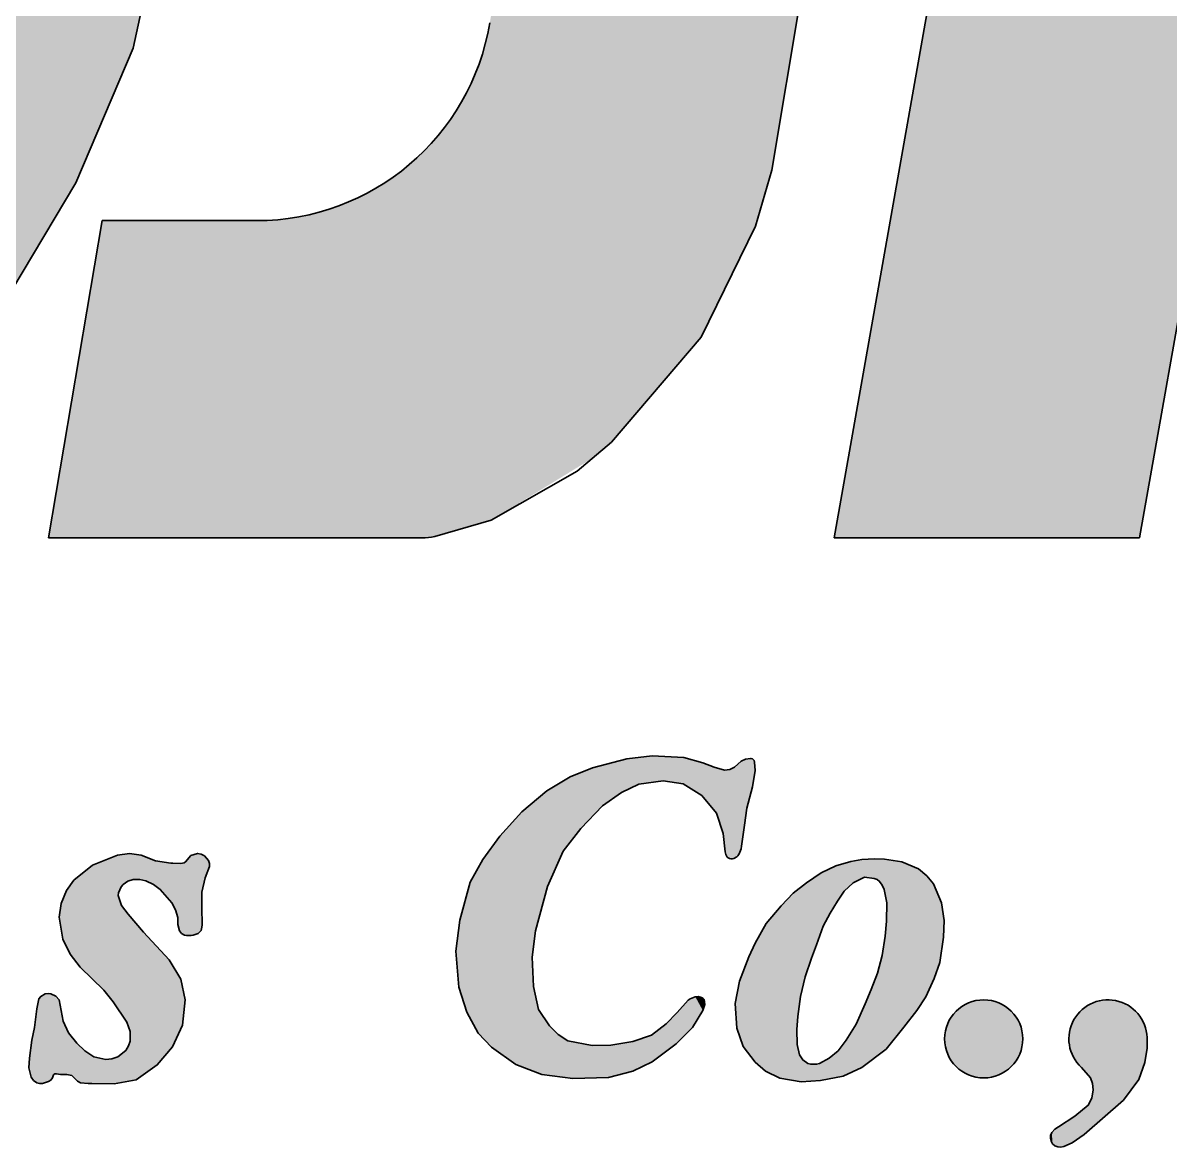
# Model space of a CAD drawing. Extents: x 23 to 417, y 3 to 294.
# Drawn here: x 315.69 to 320.74, y 39.09 to 44.04 of the extents above; entities that cross this region are included whole.
import ezdxf

# ---------------------------------------------------------------- set-up
doc = ezdxf.new("R2010")
doc.units = 0

msp = doc.modelspace()

# ---------------------------------------------------------------- linework, layer by layer
at = {"color": 6, "lineweight": 35, "ltscale": 0.104651}
msp.add_line((319.6741, 47.5235), (318.9842, 43.3947), dxfattribs=at)
msp.add_line((319.6741, 47.5235), (318.9842, 43.3947), dxfattribs=at)
at = {"color": 6, "lineweight": 35, "ltscale": 0.145955}
for p, q in [((320.2744, 47.5235), (319.2578, 41.7745)), ((320.2744, 47.5235), (319.2578, 41.7745)), ((321.6192, 47.5235), (320.6027, 41.7745)), ((321.6192, 47.5235), (320.6027, 41.7745))]:
    msp.add_line(p, q, dxfattribs=at)
at = {"color": 6, "lineweight": 35, "ltscale": 0.035437}
msp.add_line((315.7983, 41.7745), (316.0347, 43.1721), dxfattribs=at)
msp.add_line((315.7983, 41.7745), (316.0347, 43.1721), dxfattribs=at)
at = {"color": 6, "lineweight": 35, "ltscale": 0.016965}
msp.add_line((316.0347, 43.1721), (316.7133, 43.1721), dxfattribs=at)
msp.add_line((316.0347, 43.1721), (316.7133, 43.1721), dxfattribs=at)
at = {"color": 6, "lineweight": 35, "ltscale": 0.041114}
msp.add_line((315.7983, 41.7745), (317.4428, 41.7745), dxfattribs=at)
msp.add_line((315.7983, 41.7745), (317.4428, 41.7745), dxfattribs=at)
at = {"color": 6, "lineweight": 35, "ltscale": 0.03362}
msp.add_line((319.2578, 41.7745), (320.6027, 41.7745), dxfattribs=at)
msp.add_line((319.2578, 41.7745), (320.6027, 41.7745), dxfattribs=at)
at = {"color": 6, "lineweight": 35}
for points in [[(315.6367, 42.8659), (315.9182, 43.3384), (316.1718, 43.9317), (316.3197, 44.6154), (316.3274, 44.6806), (316.3539, 45.4004), (316.2757, 46.0196), (316.0648, 46.5546), (316.0428, 46.5949), (315.8632, 46.8746), (315.6478, 47.1282)], [(315.6367, 42.8659), (315.9182, 43.3384), (316.1718, 43.9317), (316.3197, 44.6154), (316.3274, 44.6806), (316.3539, 45.4004), (316.2757, 46.0196), (316.0648, 46.5546), (316.0428, 46.5949), (315.8632, 46.8746), (315.6478, 47.1282)], [(317.4995, 41.7812), (317.748, 41.8526), (318.1258, 42.0686), (318.277, 42.196), (318.6726, 42.6592), (318.9122, 43.1483), (318.9842, 43.3947)], [(317.4995, 41.7812), (317.748, 41.8526), (318.1258, 42.0686), (318.277, 42.196), (318.6726, 42.6592), (318.9122, 43.1483), (318.9842, 43.3947)], [(320.347, 39.4417), (320.3869, 39.396), (320.3962, 39.371), (320.3992, 39.344), (320.3934, 39.3075), (320.3769, 39.2753), (320.3173, 39.228), (320.2456, 39.1809), (320.2293, 39.1696), (320.2164, 39.1554), (320.2113, 39.1429), (320.2102, 39.1293), (320.2133, 39.1168), (320.2201, 39.1058), (320.2303, 39.0973), (320.2427, 39.0924), (320.2563, 39.0914), (320.2698, 39.0937), (320.3064, 39.1102), (320.3586, 39.1469), (320.5319, 39.2976), (320.5993, 39.3896), (320.6267, 39.4638), (320.637, 39.5277), (320.6358, 39.5594)], [(320.347, 39.4417), (320.3869, 39.396), (320.3962, 39.371), (320.3992, 39.344), (320.3934, 39.3075), (320.3769, 39.2753), (320.3173, 39.228), (320.2456, 39.1809), (320.2293, 39.1696), (320.2164, 39.1554), (320.2113, 39.1429), (320.2102, 39.1293), (320.2133, 39.1168), (320.2201, 39.1058), (320.2303, 39.0973), (320.2427, 39.0924), (320.2563, 39.0914), (320.2698, 39.0937), (320.3064, 39.1102), (320.3586, 39.1469), (320.5319, 39.2976), (320.5993, 39.3896), (320.6267, 39.4638), (320.637, 39.5277), (320.6358, 39.5594)]]:
    msp.add_lwpolyline(points, dxfattribs=at)
for points in [[(318.8892, 40.8032), (318.8678, 40.7994), (318.8488, 40.7916), (318.819, 40.7644), (318.7985, 40.7543), (318.7758, 40.7515), (318.7296, 40.7649), (318.6798, 40.7839), (318.5965, 40.807), (318.4565, 40.8148), (318.3452, 40.8021), (318.194, 40.7622), (318.0956, 40.7223), (317.993, 40.6603), (317.8829, 40.5684), (317.7857, 40.4615), (317.7109, 40.3576), (317.6547, 40.2581), (317.6093, 40.0907), (317.592, 39.9549), (317.6054, 39.796), (317.6413, 39.6854), (317.6906, 39.5927), (317.7491, 39.5308), (317.8557, 39.4545), (317.9704, 39.4106), (318.1074, 39.3936), (318.265, 39.3985), (318.3716, 39.4253), (318.4571, 39.4674), (318.562, 39.5464), (318.6349, 39.6186), (318.6795, 39.6935), (318.6885, 39.7194), (318.6857, 39.7415), (318.6807, 39.7465), (318.6742, 39.7503), (318.6587, 39.7542), (318.6466, 39.7537), (318.6245, 39.745), (318.6147, 39.7381), (318.5666, 39.6843), (318.519, 39.6338), (318.4538, 39.5848), (318.3713, 39.5567), (318.2753, 39.5407), (318.192, 39.5392), (318.0857, 39.5593), (318.0424, 39.5876), (318.0049, 39.6252), (317.9565, 39.6978), (317.9337, 39.7988), (317.9282, 39.9286), (317.9435, 40.0433), (317.9956, 40.2392), (318.065, 40.3948), (318.1421, 40.4948), (318.2373, 40.5938), (318.3211, 40.6534), (318.3986, 40.6902), (318.5046, 40.704), (318.5928, 40.6915), (318.6749, 40.6406), (318.7397, 40.5616), (318.7688, 40.4731), (318.7782, 40.392), (318.7811, 40.3795), (318.7871, 40.3691), (318.7918, 40.3655), (318.7975, 40.363), (318.8036, 40.3616), (318.81, 40.3615), (318.8169, 40.3629), (318.8291, 40.3695), (318.8341, 40.3742), (318.8405, 40.3833), (318.8482, 40.4047), (318.8506, 40.4161), (318.8633, 40.51), (318.8734, 40.5836), (318.8988, 40.6788), (318.9099, 40.7506), (318.9075, 40.7875), (318.9052, 40.7941), (318.9014, 40.7993), (318.8988, 40.8009), (318.8926, 40.8027)], [(318.8892, 40.8032), (318.8678, 40.7994), (318.8488, 40.7916), (318.819, 40.7644), (318.7985, 40.7543), (318.7758, 40.7515), (318.7296, 40.7649), (318.6798, 40.7839), (318.5965, 40.807), (318.4565, 40.8148), (318.3452, 40.8021), (318.194, 40.7622), (318.0956, 40.7223), (317.993, 40.6603), (317.8829, 40.5684), (317.7857, 40.4615), (317.7109, 40.3576), (317.6547, 40.2581), (317.6093, 40.0907), (317.592, 39.9549), (317.6054, 39.796), (317.6413, 39.6854), (317.6906, 39.5927), (317.7491, 39.5308), (317.8557, 39.4545), (317.9704, 39.4106), (318.1074, 39.3936), (318.265, 39.3985), (318.3716, 39.4253), (318.4571, 39.4674), (318.562, 39.5464), (318.6349, 39.6186), (318.6795, 39.6935), (318.6885, 39.7194), (318.6857, 39.7415), (318.6807, 39.7465), (318.6742, 39.7503), (318.6587, 39.7542), (318.6466, 39.7537), (318.6245, 39.745), (318.6147, 39.7381), (318.5666, 39.6843), (318.519, 39.6338), (318.4538, 39.5848), (318.3713, 39.5567), (318.2753, 39.5407), (318.192, 39.5392), (318.0857, 39.5593), (318.0424, 39.5876), (318.0049, 39.6252), (317.9565, 39.6978), (317.9337, 39.7988), (317.9282, 39.9286), (317.9435, 40.0433), (317.9956, 40.2392), (318.065, 40.3948), (318.1421, 40.4948), (318.2373, 40.5938), (318.3211, 40.6534), (318.3986, 40.6902), (318.5046, 40.704), (318.5928, 40.6915), (318.6749, 40.6406), (318.7397, 40.5616), (318.7688, 40.4731), (318.7782, 40.392), (318.7811, 40.3795), (318.7871, 40.3691), (318.7918, 40.3655), (318.7975, 40.363), (318.8036, 40.3616), (318.81, 40.3615), (318.8169, 40.3629), (318.8291, 40.3695), (318.8341, 40.3742), (318.8405, 40.3833), (318.8482, 40.4047), (318.8506, 40.4161), (318.8633, 40.51), (318.8734, 40.5836), (318.8988, 40.6788), (318.9099, 40.7506), (318.9075, 40.7875), (318.9052, 40.7941), (318.9014, 40.7993), (318.8988, 40.8009), (318.8926, 40.8027)], [(316.4747, 40.0697), (316.4734, 40.1471), (316.4735, 40.2137), (316.4883, 40.2775), (316.508, 40.3277), (316.507, 40.3405), (316.5029, 40.353), (316.486, 40.3739), (316.4713, 40.3815), (316.4551, 40.3846), (316.4256, 40.3763), (316.402, 40.3482), (316.3957, 40.344), (316.3807, 40.3398), (316.3455, 40.3415), (316.3365, 40.3426), (316.2695, 40.3528), (316.2059, 40.3779), (316.1545, 40.3845), (316.1024, 40.3779), (315.9926, 40.3332), (315.9102, 40.2673), (315.878, 40.2218), (315.8543, 40.1647), (315.8448, 40.1037), (315.8611, 40.0067), (315.8935, 39.9416), (315.9385, 39.8843), (316.0425, 39.7831), (316.0827, 39.7313), (316.1435, 39.6422), (316.1582, 39.6006), (316.1587, 39.5578), (316.1512, 39.5366), (316.1389, 39.5172), (316.1031, 39.4882), (316.0775, 39.4796), (316.0505, 39.4773), (315.998, 39.4892), (315.9581, 39.5151), (315.9235, 39.5492), (315.8859, 39.5942), (315.8626, 39.6457), (315.8461, 39.7396), (315.8303, 39.7567), (315.8087, 39.7665), (315.7966, 39.7674), (315.7845, 39.7657), (315.7643, 39.7547), (315.7565, 39.7437), (315.7494, 39.7156), (315.7478, 39.7005), (315.7363, 39.6188), (315.7256, 39.5623), (315.7141, 39.483), (315.7114, 39.4401), (315.7215, 39.3998), (315.7324, 39.3849), (315.7469, 39.3745), (315.7594, 39.3714), (315.7726, 39.3717), (315.7989, 39.3802), (315.8089, 39.3866), (315.8158, 39.3957), (315.8207, 39.41), (315.823, 39.4122), (315.826, 39.4134), (315.8334, 39.414), (315.8514, 39.4117), (315.8788, 39.4113), (315.9008, 39.4067), (315.9261, 39.3823), (315.9399, 39.3749), (315.9725, 39.3708), (315.9896, 39.371), (316.0869, 39.3693), (316.1844, 39.3876), (316.2774, 39.4536), (316.3452, 39.5327), (316.388, 39.6288), (316.4, 39.7396), (316.3806, 39.8315), (316.3302, 39.9159), (316.2172, 40.038), (316.15, 40.1171), (316.1192, 40.1561), (316.1053, 40.1988), (316.1072, 40.2119), (316.1189, 40.237), (316.1279, 40.2477), (316.1483, 40.2622), (316.172, 40.2698), (316.2001, 40.2705), (316.2277, 40.2643), (316.2608, 40.2484), (316.2902, 40.2263), (316.3409, 40.1672), (316.3583, 40.1364), (316.3677, 40.1026), (316.3685, 40.0719), (316.3753, 40.0436), (316.3848, 40.0326), (316.3972, 40.025), (316.4062, 40.0226), (316.4254, 40.023), (316.4355, 40.025), (316.457, 40.0322), (316.471, 40.0459), (316.4734, 40.0594)], [(316.4747, 40.0697), (316.4734, 40.1471), (316.4735, 40.2137), (316.4883, 40.2775), (316.508, 40.3277), (316.507, 40.3405), (316.5029, 40.353), (316.486, 40.3739), (316.4713, 40.3815), (316.4551, 40.3846), (316.4256, 40.3763), (316.402, 40.3482), (316.3957, 40.344), (316.3807, 40.3398), (316.3455, 40.3415), (316.3365, 40.3426), (316.2695, 40.3528), (316.2059, 40.3779), (316.1545, 40.3845), (316.1024, 40.3779), (315.9926, 40.3332), (315.9102, 40.2673), (315.878, 40.2218), (315.8543, 40.1647), (315.8448, 40.1037), (315.8611, 40.0067), (315.8935, 39.9416), (315.9385, 39.8843), (316.0425, 39.7831), (316.0827, 39.7313), (316.1435, 39.6422), (316.1582, 39.6006), (316.1587, 39.5578), (316.1512, 39.5366), (316.1389, 39.5172), (316.1031, 39.4882), (316.0775, 39.4796), (316.0505, 39.4773), (315.998, 39.4892), (315.9581, 39.5151), (315.9235, 39.5492), (315.8859, 39.5942), (315.8626, 39.6457), (315.8461, 39.7396), (315.8303, 39.7567), (315.8087, 39.7665), (315.7966, 39.7674), (315.7845, 39.7657), (315.7643, 39.7547), (315.7565, 39.7437), (315.7494, 39.7156), (315.7478, 39.7005), (315.7363, 39.6188), (315.7256, 39.5623), (315.7141, 39.483), (315.7114, 39.4401), (315.7215, 39.3998), (315.7324, 39.3849), (315.7469, 39.3745), (315.7594, 39.3714), (315.7726, 39.3717), (315.7989, 39.3802), (315.8089, 39.3866), (315.8158, 39.3957), (315.8207, 39.41), (315.823, 39.4122), (315.826, 39.4134), (315.8334, 39.414), (315.8514, 39.4117), (315.8788, 39.4113), (315.9008, 39.4067), (315.9261, 39.3823), (315.9399, 39.3749), (315.9725, 39.3708), (315.9896, 39.371), (316.0869, 39.3693), (316.1844, 39.3876), (316.2774, 39.4536), (316.3452, 39.5327), (316.388, 39.6288), (316.4, 39.7396), (316.3806, 39.8315), (316.3302, 39.9159), (316.2172, 40.038), (316.15, 40.1171), (316.1192, 40.1561), (316.1053, 40.1988), (316.1072, 40.2119), (316.1189, 40.237), (316.1279, 40.2477), (316.1483, 40.2622), (316.172, 40.2698), (316.2001, 40.2705), (316.2277, 40.2643), (316.2608, 40.2484), (316.2902, 40.2263), (316.3409, 40.1672), (316.3583, 40.1364), (316.3677, 40.1026), (316.3685, 40.0719), (316.3753, 40.0436), (316.3848, 40.0326), (316.3972, 40.025), (316.4062, 40.0226), (316.4254, 40.023), (316.4355, 40.025), (316.457, 40.0322), (316.471, 40.0459), (316.4734, 40.0594)], [(319.3802, 40.3587), (319.3319, 40.3487), (319.2648, 40.3303), (319.2014, 40.2996), (319.1367, 40.256), (319.0781, 40.2094), (319.0255, 40.1538), (318.9593, 40.0757), (318.9099, 39.9896), (318.8819, 39.9289), (318.8412, 39.8228), (318.8219, 39.7237), (318.8296, 39.6153), (318.8578, 39.5349), (318.9109, 39.4651), (318.9562, 39.4263), (319.0186, 39.3942), (319.1132, 39.3791), (319.1982, 39.3848), (319.2984, 39.4037), (319.3797, 39.4415), (319.4875, 39.5227), (319.565, 39.6191), (319.6217, 39.6928), (319.6619, 39.7536), (319.698, 39.8333), (319.723, 39.9044), (319.7403, 40.0158), (319.7426, 40.0892), (319.7303, 40.1667), (319.6955, 40.2503), (319.6659, 40.2868), (319.6293, 40.3164), (319.5556, 40.3485), (319.4799, 40.3599), (319.4352, 40.3616)], [(319.3802, 40.3587), (319.3319, 40.3487), (319.2648, 40.3303), (319.2014, 40.2996), (319.1367, 40.256), (319.0781, 40.2094), (319.0255, 40.1538), (318.9593, 40.0757), (318.9099, 39.9896), (318.8819, 39.9289), (318.8412, 39.8228), (318.8219, 39.7237), (318.8296, 39.6153), (318.8578, 39.5349), (318.9109, 39.4651), (318.9562, 39.4263), (319.0186, 39.3942), (319.1132, 39.3791), (319.1982, 39.3848), (319.2984, 39.4037), (319.3797, 39.4415), (319.4875, 39.5227), (319.565, 39.6191), (319.6217, 39.6928), (319.6619, 39.7536), (319.698, 39.8333), (319.723, 39.9044), (319.7403, 40.0158), (319.7426, 40.0892), (319.7303, 40.1667), (319.6955, 40.2503), (319.6659, 40.2868), (319.6293, 40.3164), (319.5556, 40.3485), (319.4799, 40.3599), (319.4352, 40.3616)], [(319.3924, 40.2804), (319.3425, 40.2557), (319.3029, 40.2188), (319.2726, 40.1748), (319.2404, 40.1224), (319.21, 40.0648), (319.1797, 39.9828), (319.1582, 39.9242), (319.1299, 39.8407), (319.1092, 39.7553), (319.0977, 39.6671), (319.0945, 39.6091), (319.0956, 39.5427), (319.1055, 39.4978), (319.1205, 39.475), (319.1423, 39.4595), (319.1547, 39.456), (319.181, 39.4563), (319.1938, 39.4595), (319.2365, 39.4831), (319.2762, 39.5154), (319.3115, 39.5625), (319.3551, 39.6322), (319.3954, 39.7228), (319.4205, 39.7849), (319.4497, 39.8579), (319.4694, 39.9355), (319.483, 40.021), (319.4892, 40.0868), (319.4907, 40.1665), (319.4777, 40.2257), (319.4699, 40.245), (319.4582, 40.2614), (319.4473, 40.2695), (319.4348, 40.275)], [(319.3924, 40.2804), (319.3425, 40.2557), (319.3029, 40.2188), (319.2726, 40.1748), (319.2404, 40.1224), (319.21, 40.0648), (319.1797, 39.9828), (319.1582, 39.9242), (319.1299, 39.8407), (319.1092, 39.7553), (319.0977, 39.6671), (319.0945, 39.6091), (319.0956, 39.5427), (319.1055, 39.4978), (319.1205, 39.475), (319.1423, 39.4595), (319.1547, 39.456), (319.181, 39.4563), (319.1938, 39.4595), (319.2365, 39.4831), (319.2762, 39.5154), (319.3115, 39.5625), (319.3551, 39.6322), (319.3954, 39.7228), (319.4205, 39.7849), (319.4497, 39.8579), (319.4694, 39.9355), (319.483, 40.021), (319.4892, 40.0868), (319.4907, 40.1665), (319.4777, 40.2257), (319.4699, 40.245), (319.4582, 40.2614), (319.4473, 40.2695), (319.4348, 40.275)]]:
    msp.add_lwpolyline(points, close=True, dxfattribs=at)
msp.add_circle((319.9166, 39.568), 0.1721, dxfattribs=at)
msp.add_circle((319.9166, 39.568), 0.1721, dxfattribs=at)
for centre, radius, start, end in [((316.7133, 44.2148), 1.0427, 270, 350.5138), ((316.7133, 44.2148), 1.0427, 270, 350.5138), ((317.4428, 42.017), 0.2425, 270, 283.5014), ((317.4428, 42.017), 0.2425, 270, 283.5014), ((320.4639, 39.568), 0.1721, 357.1257, 227.226), ((320.4639, 39.568), 0.1721, 357.1257, 227.226)]:
    msp.add_arc(centre, radius, start, end, dxfattribs=at)
at = {"color": 6, "lineweight": 5}
for points in [[(317.748, 41.8526), (317.7227, 43.9534), (318.3233, 47.5235), (317.7417, 44.043)], [(317.748, 41.8526), (318.2047, 42.1323), (317.7417, 44.043), (318.3233, 47.5235)], [(317.748, 41.8526), (318.3233, 47.5235), (318.2047, 42.1323)], [(318.3233, 47.5235), (318.277, 42.196), (318.2047, 42.1323)], [(318.2047, 42.1323), (318.277, 42.196), (318.3233, 47.5235), (318.6726, 42.6592)], [(319.6741, 47.5235), (318.6726, 42.6592), (318.3233, 47.5235), (318.277, 42.196)], [(318.3233, 47.5235), (318.6726, 42.6592), (319.6741, 47.5235), (318.9122, 43.1483)], [(318.9842, 43.3947), (318.9122, 43.1483), (319.6741, 47.5235), (318.6726, 42.6592)], [(319.6741, 47.5235), (318.9122, 43.1483), (318.9842, 43.3947)], [(319.2578, 41.7745), (320.2744, 47.5235), (320.6027, 41.7745), (321.6192, 47.5235)], [(320.2744, 47.5235), (319.2578, 41.7745), (321.6192, 47.5235), (320.6027, 41.7745)], [(316.0428, 46.5949), (315.9182, 43.3384), (315.6478, 47.1282), (315.6367, 42.8659)], [(316.0428, 46.5949), (315.9182, 43.3384), (315.6478, 47.1282), (315.6367, 42.8659)], [(316.2757, 46.0196), (316.1718, 43.9317), (316.0428, 46.5949), (315.9182, 43.3384)], [(316.2757, 46.0196), (316.1718, 43.9317), (316.0428, 46.5949), (315.9182, 43.3384)], [(316.3539, 45.4004), (316.3274, 44.6806), (316.2757, 46.0196), (316.1718, 43.9317)], [(316.3539, 45.4004), (316.3274, 44.6806), (316.2757, 46.0196), (316.1718, 43.9317)], [(317.748, 41.8526), (317.7417, 44.043), (317.6959, 43.8659), (317.7227, 43.9534)], [(317.748, 41.8526), (317.6615, 43.7811), (317.7227, 43.9534), (317.6959, 43.8659)], [(317.748, 41.8526), (317.6959, 43.8659), (317.6198, 43.6996), (317.6615, 43.7811)], [(317.748, 41.8526), (317.5711, 43.622), (317.6615, 43.7811), (317.6198, 43.6996)], [(317.748, 41.8526), (317.6198, 43.6996), (317.5158, 43.5491), (317.5711, 43.622)], [(317.748, 41.8526), (317.4995, 41.7812), (317.5711, 43.622), (317.5158, 43.5491)], [(317.5158, 43.5491), (317.4571, 41.7749), (317.4543, 43.4812)], [(317.5158, 43.5491), (317.4543, 43.4812), (317.4607, 41.7751), (317.4571, 41.7749)], [(317.5158, 43.5491), (317.4642, 41.7754), (317.4571, 41.7749), (317.4607, 41.7751)], [(317.5158, 43.5491), (317.4607, 41.7751), (317.4678, 41.7758), (317.4642, 41.7754)], [(317.5158, 43.5491), (317.4713, 41.7762), (317.4642, 41.7754), (317.4678, 41.7758)], [(317.5158, 43.5491), (317.4678, 41.7758), (317.4749, 41.7766), (317.4713, 41.7762)], [(317.5158, 43.5491), (317.4784, 41.7771), (317.4713, 41.7762), (317.4749, 41.7766)], [(317.5158, 43.5491), (317.4749, 41.7766), (317.4819, 41.7776), (317.4784, 41.7771)], [(317.5158, 43.5491), (317.4855, 41.7782), (317.4784, 41.7771), (317.4819, 41.7776)], [(317.5158, 43.5491), (317.4819, 41.7776), (317.489, 41.7789), (317.4855, 41.7782)], [(317.5158, 43.5491), (317.4925, 41.7796), (317.4855, 41.7782), (317.489, 41.7789)], [(317.5158, 43.5491), (317.489, 41.7789), (317.496, 41.7804), (317.4925, 41.7796)], [(317.5158, 43.5491), (317.4995, 41.7812), (317.4925, 41.7796), (317.496, 41.7804)], [(317.5158, 43.5491), (317.496, 41.7804), (317.4995, 41.7812)], [(317.748, 41.8526), (317.5158, 43.5491), (317.4995, 41.7812)], [(317.4543, 43.4812), (317.4428, 41.7745), (317.3871, 43.4191)], [(317.4543, 43.4812), (317.3871, 43.4191), (317.4464, 41.7745), (317.4428, 41.7745)], [(317.4543, 43.4812), (317.45, 41.7746), (317.4428, 41.7745), (317.4464, 41.7745)], [(317.4543, 43.4812), (317.4464, 41.7745), (317.4536, 41.7747), (317.45, 41.7746)], [(317.4543, 43.4812), (317.4571, 41.7749), (317.45, 41.7746), (317.4536, 41.7747)], [(317.4543, 43.4812), (317.4536, 41.7747), (317.4571, 41.7749)], [(317.4428, 41.7745), (317.2376, 43.3136), (317.3871, 43.4191), (317.3147, 43.363)], [(317.4428, 41.7745), (317.3871, 43.4191), (317.2376, 43.3136), (317.3147, 43.363)], [(317.4428, 41.7745), (317.0721, 43.2358), (317.2376, 43.3136), (317.1566, 43.271)], [(317.4428, 41.7745), (317.2376, 43.3136), (317.0721, 43.2358), (317.1566, 43.271)], [(317.4428, 41.7745), (316.8955, 43.1882), (317.0721, 43.2358), (316.9848, 43.2081)], [(317.4428, 41.7745), (317.0721, 43.2358), (316.8955, 43.1882), (316.9848, 43.2081)], [(317.4428, 41.7745), (315.7983, 41.7745), (316.7133, 43.1721), (316.0347, 43.1721)], [(317.4428, 41.7745), (316.7133, 43.1721), (315.7983, 41.7745), (316.0347, 43.1721)], [(317.4428, 41.7745), (316.7133, 43.1721), (316.8955, 43.1882), (316.8047, 43.1761)], [(317.4428, 41.7745), (316.8955, 43.1882), (316.7133, 43.1721), (316.8047, 43.1761)], [(318.194, 40.7622), (318.2373, 40.5938), (318.3452, 40.8021)], [(318.194, 40.7622), (318.2373, 40.5938), (318.3452, 40.8021)], [(318.2373, 40.5938), (318.3211, 40.6534), (318.3452, 40.8021), (318.3986, 40.6902)], [(318.2373, 40.5938), (318.3211, 40.6534), (318.3452, 40.8021), (318.3986, 40.6902)], [(318.3452, 40.8021), (318.3986, 40.6902), (318.4565, 40.8148), (318.5046, 40.704)], [(318.3452, 40.8021), (318.3986, 40.6902), (318.4565, 40.8148), (318.5046, 40.704)], [(318.4565, 40.8148), (318.5046, 40.704), (318.5965, 40.807)], [(318.4565, 40.8148), (318.5046, 40.704), (318.5965, 40.807)], [(318.5046, 40.704), (318.5928, 40.6915), (318.5965, 40.807), (318.6749, 40.6406)], [(318.5046, 40.704), (318.5928, 40.6915), (318.5965, 40.807), (318.6749, 40.6406)], [(318.5965, 40.807), (318.6749, 40.6406), (318.6798, 40.7839), (318.7397, 40.5616)], [(318.5965, 40.807), (318.6749, 40.6406), (318.6798, 40.7839), (318.7397, 40.5616)], [(318.6798, 40.7839), (318.7397, 40.5616), (318.7296, 40.7649)], [(318.6798, 40.7839), (318.7397, 40.5616), (318.7296, 40.7649)], [(318.7758, 40.7515), (318.7296, 40.7649), (318.7688, 40.4731), (318.7397, 40.5616)], [(318.7758, 40.7515), (318.7296, 40.7649), (318.7688, 40.4731), (318.7397, 40.5616)], [(318.8488, 40.7916), (318.819, 40.7644), (318.8341, 40.3742), (318.8291, 40.3695)], [(318.8488, 40.7916), (318.819, 40.7644), (318.8341, 40.3742), (318.8291, 40.3695)], [(318.8488, 40.7916), (318.8341, 40.3742), (318.8482, 40.4047), (318.8405, 40.3833)], [(318.8488, 40.7916), (318.8341, 40.3742), (318.8482, 40.4047), (318.8405, 40.3833)], [(318.8488, 40.7916), (318.8482, 40.4047), (318.8678, 40.7994), (318.8506, 40.4161)], [(318.8488, 40.7916), (318.8482, 40.4047), (318.8678, 40.7994), (318.8506, 40.4161)], [(318.8506, 40.4161), (318.8633, 40.51), (318.8678, 40.7994), (318.8734, 40.5836)], [(318.8506, 40.4161), (318.8633, 40.51), (318.8678, 40.7994), (318.8734, 40.5836)], [(318.8678, 40.7994), (318.8734, 40.5836), (318.8892, 40.8032), (318.8988, 40.6788)], [(318.8678, 40.7994), (318.8734, 40.5836), (318.8892, 40.8032), (318.8988, 40.6788)], [(318.8892, 40.8032), (318.8988, 40.6788), (318.8926, 40.8027)], [(318.8892, 40.8032), (318.8988, 40.6788), (318.8926, 40.8027)], [(318.8988, 40.6788), (318.8988, 40.8009), (318.8926, 40.8027)], [(318.8988, 40.6788), (318.8988, 40.8009), (318.8926, 40.8027)], [(318.9099, 40.7506), (318.9014, 40.7993), (318.8988, 40.6788), (318.8988, 40.8009)], [(318.9099, 40.7506), (318.9014, 40.7993), (318.8988, 40.6788), (318.8988, 40.8009)], [(318.9075, 40.7875), (318.9052, 40.7941), (318.9099, 40.7506), (318.9014, 40.7993)], [(318.9075, 40.7875), (318.9052, 40.7941), (318.9099, 40.7506), (318.9014, 40.7993)], [(317.993, 40.6603), (317.9435, 40.0433), (318.0956, 40.7223), (317.9956, 40.2392)], [(317.993, 40.6603), (317.9435, 40.0433), (318.0956, 40.7223), (317.9956, 40.2392)], [(317.9956, 40.2392), (318.065, 40.3948), (318.0956, 40.7223), (318.1421, 40.4948)], [(317.9956, 40.2392), (318.065, 40.3948), (318.0956, 40.7223), (318.1421, 40.4948)], [(318.0956, 40.7223), (318.1421, 40.4948), (318.194, 40.7622), (318.2373, 40.5938)], [(318.0956, 40.7223), (318.1421, 40.4948), (318.194, 40.7622), (318.2373, 40.5938)], [(318.7758, 40.7515), (318.7688, 40.4731), (318.7782, 40.392)], [(318.7758, 40.7515), (318.7688, 40.4731), (318.7782, 40.392)], [(318.7985, 40.7543), (318.7758, 40.7515), (318.7811, 40.3795), (318.7782, 40.392)], [(318.7985, 40.7543), (318.7758, 40.7515), (318.7811, 40.3795), (318.7782, 40.392)], [(318.7985, 40.7543), (318.7811, 40.3795), (318.7918, 40.3655), (318.7871, 40.3691)], [(318.7985, 40.7543), (318.7811, 40.3795), (318.7918, 40.3655), (318.7871, 40.3691)], [(318.7985, 40.7543), (318.7918, 40.3655), (318.8036, 40.3616), (318.7975, 40.363)], [(318.7985, 40.7543), (318.7918, 40.3655), (318.8036, 40.3616), (318.7975, 40.363)], [(318.819, 40.7644), (318.7985, 40.7543), (318.81, 40.3615), (318.8036, 40.3616)], [(318.819, 40.7644), (318.7985, 40.7543), (318.81, 40.3615), (318.8036, 40.3616)], [(318.819, 40.7644), (318.81, 40.3615), (318.8291, 40.3695), (318.8169, 40.3629)], [(318.819, 40.7644), (318.81, 40.3615), (318.8291, 40.3695), (318.8169, 40.3629)], [(317.993, 40.6603), (317.8829, 40.5684), (317.9435, 40.0433), (317.9282, 39.9286)], [(317.993, 40.6603), (317.8829, 40.5684), (317.9435, 40.0433), (317.9282, 39.9286)], [(317.7857, 40.4615), (317.8557, 39.4545), (317.8829, 40.5684), (317.9337, 39.7988)], [(317.7857, 40.4615), (317.8557, 39.4545), (317.8829, 40.5684), (317.9337, 39.7988)], [(317.8829, 40.5684), (317.9337, 39.7988), (317.9282, 39.9286)], [(317.8829, 40.5684), (317.9337, 39.7988), (317.9282, 39.9286)], [(317.7109, 40.3576), (317.7491, 39.5308), (317.7857, 40.4615), (317.8557, 39.4545)], [(317.7109, 40.3576), (317.7491, 39.5308), (317.7857, 40.4615), (317.8557, 39.4545)], [(316.1024, 40.3779), (315.9926, 40.3332), (316.0827, 39.7313), (316.0425, 39.7831)], [(316.1024, 40.3779), (315.9926, 40.3332), (316.0827, 39.7313), (316.0425, 39.7831)], [(316.1024, 40.3779), (316.0827, 39.7313), (316.1072, 40.2119), (316.1053, 40.1988)], [(316.1024, 40.3779), (316.0827, 39.7313), (316.1072, 40.2119), (316.1053, 40.1988)], [(316.1545, 40.3845), (316.1024, 40.3779), (316.1189, 40.237), (316.1072, 40.2119)], [(316.1545, 40.3845), (316.1024, 40.3779), (316.1189, 40.237), (316.1072, 40.2119)], [(316.1545, 40.3845), (316.1189, 40.237), (316.1483, 40.2622), (316.1279, 40.2477)], [(316.1545, 40.3845), (316.1189, 40.237), (316.1483, 40.2622), (316.1279, 40.2477)], [(316.1545, 40.3845), (316.1483, 40.2622), (316.172, 40.2698)], [(316.1545, 40.3845), (316.1483, 40.2622), (316.172, 40.2698)], [(316.2059, 40.3779), (316.1545, 40.3845), (316.2001, 40.2705), (316.172, 40.2698)], [(316.2059, 40.3779), (316.1545, 40.3845), (316.2001, 40.2705), (316.172, 40.2698)], [(316.2059, 40.3779), (316.2001, 40.2705), (316.2695, 40.3528), (316.2277, 40.2643)], [(316.2059, 40.3779), (316.2001, 40.2705), (316.2695, 40.3528), (316.2277, 40.2643)], [(316.402, 40.3482), (316.4062, 40.0226), (316.4256, 40.3763)], [(316.402, 40.3482), (316.4062, 40.0226), (316.4256, 40.3763)], [(316.4062, 40.0226), (316.4254, 40.023), (316.4256, 40.3763), (316.4355, 40.025)], [(316.4062, 40.0226), (316.4254, 40.023), (316.4256, 40.3763), (316.4355, 40.025)], [(316.4256, 40.3763), (316.4355, 40.025), (316.4551, 40.3846), (316.457, 40.0322)], [(316.4256, 40.3763), (316.4355, 40.025), (316.4551, 40.3846), (316.457, 40.0322)], [(316.4551, 40.3846), (316.457, 40.0322), (316.4713, 40.3815), (316.471, 40.0459)], [(316.4551, 40.3846), (316.457, 40.0322), (316.4713, 40.3815), (316.471, 40.0459)], [(316.4713, 40.3815), (316.471, 40.0459), (316.4734, 40.0594)], [(316.4713, 40.3815), (316.471, 40.0459), (316.4734, 40.0594)], [(316.4734, 40.0594), (316.4734, 40.1471), (316.4713, 40.3815), (316.4735, 40.2137)], [(316.4713, 40.3815), (316.4735, 40.2137), (316.486, 40.3739), (316.4883, 40.2775)], [(316.4734, 40.0594), (316.4734, 40.1471), (316.4713, 40.3815), (316.4735, 40.2137)], [(316.4713, 40.3815), (316.4735, 40.2137), (316.486, 40.3739), (316.4883, 40.2775)], [(316.486, 40.3739), (316.4883, 40.2775), (316.5029, 40.353), (316.508, 40.3277)], [(316.486, 40.3739), (316.4883, 40.2775), (316.5029, 40.353), (316.508, 40.3277)], [(319.3802, 40.3587), (319.3924, 40.2804), (319.4352, 40.3616)], [(319.3802, 40.3587), (319.3924, 40.2804), (319.4352, 40.3616)], [(319.3924, 40.2804), (319.4348, 40.275), (319.4352, 40.3616), (319.4473, 40.2695)], [(319.3924, 40.2804), (319.4348, 40.275), (319.4352, 40.3616), (319.4473, 40.2695)], [(319.4352, 40.3616), (319.4473, 40.2695), (319.4799, 40.3599), (319.4582, 40.2614)], [(319.4352, 40.3616), (319.4473, 40.2695), (319.4799, 40.3599), (319.4582, 40.2614)], [(316.0425, 39.7831), (315.9926, 40.3332), (315.9385, 39.8843), (315.9102, 40.2673)], [(316.0425, 39.7831), (315.9926, 40.3332), (315.9385, 39.8843), (315.9102, 40.2673)], [(316.2277, 40.2643), (316.2608, 40.2484), (316.2695, 40.3528), (316.2902, 40.2263)], [(316.2277, 40.2643), (316.2608, 40.2484), (316.2695, 40.3528), (316.2902, 40.2263)], [(316.2695, 40.3528), (316.2902, 40.2263), (316.3365, 40.3426), (316.3409, 40.1672)], [(316.2695, 40.3528), (316.2902, 40.2263), (316.3365, 40.3426), (316.3409, 40.1672)], [(316.3365, 40.3426), (316.3409, 40.1672), (316.3455, 40.3415), (316.3583, 40.1364)], [(316.3365, 40.3426), (316.3409, 40.1672), (316.3455, 40.3415), (316.3583, 40.1364)], [(316.3455, 40.3415), (316.3583, 40.1364), (316.3807, 40.3398), (316.3677, 40.1026)], [(316.3455, 40.3415), (316.3583, 40.1364), (316.3807, 40.3398), (316.3677, 40.1026)], [(316.3807, 40.3398), (316.3677, 40.1026), (316.3685, 40.0719)], [(316.3807, 40.3398), (316.3677, 40.1026), (316.3685, 40.0719)], [(316.3685, 40.0719), (316.3753, 40.0436), (316.3807, 40.3398), (316.3848, 40.0326)], [(316.3685, 40.0719), (316.3753, 40.0436), (316.3807, 40.3398), (316.3848, 40.0326)], [(316.3807, 40.3398), (316.3848, 40.0326), (316.3957, 40.344), (316.3972, 40.025)], [(316.3807, 40.3398), (316.3848, 40.0326), (316.3957, 40.344), (316.3972, 40.025)], [(316.3957, 40.344), (316.3972, 40.025), (316.402, 40.3482), (316.4062, 40.0226)], [(316.3957, 40.344), (316.3972, 40.025), (316.402, 40.3482), (316.4062, 40.0226)], [(316.5029, 40.353), (316.508, 40.3277), (316.507, 40.3405)], [(316.5029, 40.353), (316.508, 40.3277), (316.507, 40.3405)], [(317.6547, 40.2581), (317.6906, 39.5927), (317.7109, 40.3576), (317.7491, 39.5308)], [(317.6547, 40.2581), (317.6906, 39.5927), (317.7109, 40.3576), (317.7491, 39.5308)], [(319.2648, 40.3303), (319.2014, 40.2996), (319.2404, 40.1224), (319.21, 40.0648)], [(319.2648, 40.3303), (319.2014, 40.2996), (319.2404, 40.1224), (319.21, 40.0648)], [(319.2648, 40.3303), (319.2404, 40.1224), (319.3319, 40.3487), (319.2726, 40.1748)], [(319.2648, 40.3303), (319.2404, 40.1224), (319.3319, 40.3487), (319.2726, 40.1748)], [(319.2726, 40.1748), (319.3029, 40.2188), (319.3319, 40.3487), (319.3425, 40.2557)], [(319.2726, 40.1748), (319.3029, 40.2188), (319.3319, 40.3487), (319.3425, 40.2557)], [(319.3319, 40.3487), (319.3425, 40.2557), (319.3802, 40.3587), (319.3924, 40.2804)], [(319.3319, 40.3487), (319.3425, 40.2557), (319.3802, 40.3587), (319.3924, 40.2804)], [(319.4799, 40.3599), (319.4582, 40.2614), (319.4699, 40.245)], [(319.4799, 40.3599), (319.4582, 40.2614), (319.4699, 40.245)], [(319.4699, 40.245), (319.4777, 40.2257), (319.4799, 40.3599), (319.4907, 40.1665)], [(319.4699, 40.245), (319.4777, 40.2257), (319.4799, 40.3599), (319.4907, 40.1665)], [(319.4799, 40.3599), (319.4907, 40.1665), (319.5556, 40.3485), (319.565, 39.6191)], [(319.4799, 40.3599), (319.4907, 40.1665), (319.5556, 40.3485), (319.565, 39.6191)], [(319.5556, 40.3485), (319.565, 39.6191), (319.6293, 40.3164), (319.6217, 39.6928)], [(319.5556, 40.3485), (319.565, 39.6191), (319.6293, 40.3164), (319.6217, 39.6928)], [(319.6293, 40.3164), (319.6217, 39.6928), (319.6619, 39.7536)], [(319.6293, 40.3164), (319.6217, 39.6928), (319.6619, 39.7536)], [(319.6659, 40.2868), (319.6293, 40.3164), (319.698, 39.8333), (319.6619, 39.7536)], [(319.6659, 40.2868), (319.6293, 40.3164), (319.698, 39.8333), (319.6619, 39.7536)], [(315.9385, 39.8843), (315.9102, 40.2673), (315.8935, 39.9416), (315.878, 40.2218)], [(315.9385, 39.8843), (315.9102, 40.2673), (315.8935, 39.9416), (315.878, 40.2218)], [(319.1367, 40.256), (319.1582, 39.9242), (319.2014, 40.2996), (319.1797, 39.9828)], [(319.1367, 40.256), (319.1582, 39.9242), (319.2014, 40.2996), (319.1797, 39.9828)], [(319.2014, 40.2996), (319.1797, 39.9828), (319.21, 40.0648)], [(319.2014, 40.2996), (319.1797, 39.9828), (319.21, 40.0648)], [(319.6659, 40.2868), (319.698, 39.8333), (319.6955, 40.2503)], [(319.6659, 40.2868), (319.698, 39.8333), (319.6955, 40.2503)], [(315.8935, 39.9416), (315.878, 40.2218), (315.8611, 40.0067), (315.8543, 40.1647)], [(315.8935, 39.9416), (315.878, 40.2218), (315.8611, 40.0067), (315.8543, 40.1647)], [(317.6093, 40.0907), (317.6413, 39.6854), (317.6547, 40.2581), (317.6906, 39.5927)], [(317.6093, 40.0907), (317.6413, 39.6854), (317.6547, 40.2581), (317.6906, 39.5927)], [(319.0255, 40.1538), (319.0956, 39.5427), (319.0781, 40.2094)], [(319.0255, 40.1538), (319.0956, 39.5427), (319.0781, 40.2094)], [(319.0781, 40.2094), (319.0977, 39.6671), (319.1367, 40.256), (319.1092, 39.7553)], [(319.0781, 40.2094), (319.0977, 39.6671), (319.1367, 40.256), (319.1092, 39.7553)], [(319.0956, 39.5427), (319.0945, 39.6091), (319.0781, 40.2094), (319.0977, 39.6671)], [(319.0956, 39.5427), (319.0945, 39.6091), (319.0781, 40.2094), (319.0977, 39.6671)], [(319.1092, 39.7553), (319.1299, 39.8407), (319.1367, 40.256), (319.1582, 39.9242)], [(319.1092, 39.7553), (319.1299, 39.8407), (319.1367, 40.256), (319.1582, 39.9242)], [(319.7303, 40.1667), (319.6955, 40.2503), (319.723, 39.9044), (319.698, 39.8333)], [(319.7303, 40.1667), (319.6955, 40.2503), (319.723, 39.9044), (319.698, 39.8333)], [(315.8611, 40.0067), (315.8543, 40.1647), (315.8448, 40.1037)], [(315.8611, 40.0067), (315.8543, 40.1647), (315.8448, 40.1037)], [(316.1053, 40.1988), (316.0827, 39.7313), (316.1435, 39.6422)], [(316.1053, 40.1988), (316.0827, 39.7313), (316.1435, 39.6422)], [(316.1435, 39.6422), (316.1192, 40.1561), (316.1053, 40.1988)], [(316.1435, 39.6422), (316.1192, 40.1561), (316.1053, 40.1988)], [(319.4892, 40.0868), (319.565, 39.6191), (319.4907, 40.1665)], [(319.4892, 40.0868), (319.565, 39.6191), (319.4907, 40.1665)], [(319.7303, 40.1667), (319.723, 39.9044), (319.7426, 40.0892), (319.7403, 40.0158)], [(319.7303, 40.1667), (319.723, 39.9044), (319.7426, 40.0892), (319.7403, 40.0158)], [(316.1582, 39.6006), (316.15, 40.1171), (316.1435, 39.6422), (316.1192, 40.1561)], [(316.1582, 39.6006), (316.15, 40.1171), (316.1435, 39.6422), (316.1192, 40.1561)], [(316.1587, 39.5578), (316.2172, 40.038), (316.1582, 39.6006), (316.15, 40.1171)], [(316.1587, 39.5578), (316.2172, 40.038), (316.1582, 39.6006), (316.15, 40.1171)], [(316.4747, 40.0697), (316.4734, 40.1471), (316.4734, 40.0594)], [(316.4747, 40.0697), (316.4734, 40.1471), (316.4734, 40.0594)], [(318.9593, 40.0757), (318.9562, 39.4263), (319.0255, 40.1538), (319.0186, 39.3942)], [(318.9593, 40.0757), (318.9562, 39.4263), (319.0255, 40.1538), (319.0186, 39.3942)], [(319.1132, 39.3791), (319.0956, 39.5427), (319.0186, 39.3942), (319.0255, 40.1538)], [(319.1132, 39.3791), (319.0956, 39.5427), (319.0186, 39.3942), (319.0255, 40.1538)], [(317.592, 39.9549), (317.6054, 39.796), (317.6093, 40.0907), (317.6413, 39.6854)], [(317.592, 39.9549), (317.6054, 39.796), (317.6093, 40.0907), (317.6413, 39.6854)], [(318.9593, 40.0757), (318.9099, 39.9896), (318.9562, 39.4263), (318.9109, 39.4651)], [(318.9593, 40.0757), (318.9099, 39.9896), (318.9562, 39.4263), (318.9109, 39.4651)], [(319.4892, 40.0868), (319.483, 40.021), (319.565, 39.6191), (319.4875, 39.5227)], [(319.4892, 40.0868), (319.483, 40.021), (319.565, 39.6191), (319.4875, 39.5227)], [(316.1587, 39.5578), (316.1844, 39.3876), (316.2172, 40.038), (316.2774, 39.4536)], [(316.1587, 39.5578), (316.1844, 39.3876), (316.2172, 40.038), (316.2774, 39.4536)], [(316.2172, 40.038), (316.2774, 39.4536), (316.3302, 39.9159), (316.3452, 39.5327)], [(316.2172, 40.038), (316.2774, 39.4536), (316.3302, 39.9159), (316.3452, 39.5327)], [(319.4875, 39.5227), (319.483, 40.021), (319.4497, 39.8579), (319.4694, 39.9355)], [(319.4875, 39.5227), (319.483, 40.021), (319.4497, 39.8579), (319.4694, 39.9355)], [(318.8819, 39.9289), (318.9109, 39.4651), (318.9099, 39.9896)], [(318.8819, 39.9289), (318.9109, 39.4651), (318.9099, 39.9896)], [(316.3302, 39.9159), (316.3452, 39.5327), (316.3806, 39.8315), (316.388, 39.6288)], [(316.3302, 39.9159), (316.3452, 39.5327), (316.3806, 39.8315), (316.388, 39.6288)], [(318.8412, 39.8228), (318.8578, 39.5349), (318.8819, 39.9289), (318.9109, 39.4651)], [(318.8412, 39.8228), (318.8578, 39.5349), (318.8819, 39.9289), (318.9109, 39.4651)], [(319.4875, 39.5227), (319.4497, 39.8579), (319.3954, 39.7228), (319.4205, 39.7849)], [(319.4875, 39.5227), (319.4497, 39.8579), (319.3954, 39.7228), (319.4205, 39.7849)], [(316.3806, 39.8315), (316.388, 39.6288), (316.4, 39.7396)], [(316.3806, 39.8315), (316.388, 39.6288), (316.4, 39.7396)], [(318.8219, 39.7237), (318.8296, 39.6153), (318.8412, 39.8228), (318.8578, 39.5349)], [(318.8219, 39.7237), (318.8296, 39.6153), (318.8412, 39.8228), (318.8578, 39.5349)], [(315.7643, 39.7547), (315.7565, 39.7437), (315.7726, 39.3717), (315.7594, 39.3714)], [(315.7643, 39.7547), (315.7565, 39.7437), (315.7726, 39.3717), (315.7594, 39.3714)], [(315.7643, 39.7547), (315.7726, 39.3717), (315.7845, 39.7657)], [(315.7643, 39.7547), (315.7726, 39.3717), (315.7845, 39.7657)], [(315.7989, 39.3802), (315.7966, 39.7674), (315.7726, 39.3717), (315.7845, 39.7657)], [(315.7989, 39.3802), (315.7966, 39.7674), (315.7726, 39.3717), (315.7845, 39.7657)], [(315.7989, 39.3802), (315.8089, 39.3866), (315.7966, 39.7674), (315.8087, 39.7665)], [(315.7989, 39.3802), (315.8089, 39.3866), (315.7966, 39.7674), (315.8087, 39.7665)], [(315.8303, 39.7567), (315.8087, 39.7665), (315.8158, 39.3957), (315.8089, 39.3866)], [(315.8303, 39.7567), (315.8087, 39.7665), (315.8158, 39.3957), (315.8089, 39.3866)], [(315.8303, 39.7567), (315.8158, 39.3957), (315.823, 39.4122), (315.8207, 39.41)], [(315.8303, 39.7567), (315.8158, 39.3957), (315.823, 39.4122), (315.8207, 39.41)], [(315.823, 39.4122), (315.826, 39.4134), (315.8303, 39.7567), (315.8334, 39.414)], [(315.823, 39.4122), (315.826, 39.4134), (315.8303, 39.7567), (315.8334, 39.414)], [(315.8303, 39.7567), (315.8334, 39.414), (315.8461, 39.7396), (315.8514, 39.4117)], [(315.8303, 39.7567), (315.8334, 39.414), (315.8461, 39.7396), (315.8514, 39.4117)], [(317.9337, 39.7988), (317.8557, 39.4545), (317.9704, 39.4106)], [(317.9337, 39.7988), (317.8557, 39.4545), (317.9704, 39.4106)], [(317.9704, 39.4106), (317.9565, 39.6978), (317.9337, 39.7988)], [(317.9704, 39.4106), (317.9565, 39.6978), (317.9337, 39.7988)], [(318.6742, 39.7503), (318.6587, 39.7542), (318.6795, 39.6935), (318.6466, 39.7537)], [(318.6742, 39.7503), (318.6587, 39.7542), (318.6795, 39.6935), (318.6466, 39.7537)], [(315.7565, 39.7437), (315.7494, 39.7156), (315.7594, 39.3714), (315.7478, 39.7005)], [(315.7565, 39.7437), (315.7494, 39.7156), (315.7594, 39.3714), (315.7478, 39.7005)], [(315.8461, 39.7396), (315.8514, 39.4117), (315.8626, 39.6457), (315.8788, 39.4113)], [(315.8461, 39.7396), (315.8514, 39.4117), (315.8626, 39.6457), (315.8788, 39.4113)], [(318.5666, 39.6843), (318.6349, 39.6186), (318.6147, 39.7381)], [(318.5666, 39.6843), (318.6349, 39.6186), (318.6147, 39.7381)], [(318.6349, 39.6186), (318.6245, 39.745), (318.6147, 39.7381)], [(318.6349, 39.6186), (318.6245, 39.745), (318.6147, 39.7381)], [(318.6795, 39.6935), (318.6466, 39.7537), (318.6349, 39.6186), (318.6245, 39.745)], [(318.6795, 39.6935), (318.6466, 39.7537), (318.6349, 39.6186), (318.6245, 39.745)], [(318.6807, 39.7465), (318.6742, 39.7503), (318.6885, 39.7194), (318.6795, 39.6935)], [(318.6807, 39.7465), (318.6742, 39.7503), (318.6885, 39.7194), (318.6795, 39.6935)], [(318.6807, 39.7465), (318.6885, 39.7194), (318.6857, 39.7415)], [(318.6807, 39.7465), (318.6885, 39.7194), (318.6857, 39.7415)], [(319.3954, 39.7228), (319.3551, 39.6322), (319.3797, 39.4415), (319.3115, 39.5625)], [(319.3954, 39.7228), (319.3551, 39.6322), (319.3797, 39.4415), (319.3115, 39.5625)], [(319.4875, 39.5227), (319.3954, 39.7228), (319.3797, 39.4415)], [(319.4875, 39.5227), (319.3954, 39.7228), (319.3797, 39.4415)], [(320.0756, 39.5021), (319.7949, 39.6897), (319.9166, 39.7401), (319.8507, 39.727)], [(320.0756, 39.5021), (319.7949, 39.6897), (319.9166, 39.7401), (319.8507, 39.727)], [(320.0756, 39.5021), (319.9166, 39.7401), (320.0383, 39.6897), (319.9825, 39.727)], [(320.0756, 39.5021), (319.9166, 39.7401), (320.0383, 39.6897), (319.9825, 39.727)], [(320.3302, 39.6765), (320.347, 39.4417), (320.3614, 39.7063), (320.3869, 39.396)], [(320.3302, 39.6765), (320.347, 39.4417), (320.3614, 39.7063), (320.3869, 39.396)], [(320.3614, 39.7063), (320.3869, 39.396), (320.3989, 39.7274)], [(320.3614, 39.7063), (320.3869, 39.396), (320.3989, 39.7274)], [(320.3992, 39.344), (320.3989, 39.7274), (320.3962, 39.371), (320.3869, 39.396)], [(320.3992, 39.344), (320.3989, 39.7274), (320.3962, 39.371), (320.3869, 39.396)], [(320.5319, 39.2976), (320.4406, 39.7385), (320.3992, 39.344), (320.3989, 39.7274)], [(320.5319, 39.2976), (320.4406, 39.7385), (320.3992, 39.344), (320.3989, 39.7274)], [(320.5255, 39.7287), (320.4836, 39.739), (320.5319, 39.2976), (320.4406, 39.7385)], [(320.5255, 39.7287), (320.4836, 39.739), (320.5319, 39.2976), (320.4406, 39.7385)], [(320.5634, 39.7084), (320.5255, 39.7287), (320.5993, 39.3896), (320.5319, 39.2976)], [(320.5634, 39.7084), (320.5255, 39.7287), (320.5993, 39.3896), (320.5319, 39.2976)], [(320.5634, 39.7084), (320.5993, 39.3896), (320.5952, 39.6793)], [(320.5634, 39.7084), (320.5993, 39.3896), (320.5952, 39.6793)], [(315.7594, 39.3714), (315.7478, 39.7005), (315.7469, 39.3745), (315.7363, 39.6188)], [(315.7594, 39.3714), (315.7478, 39.7005), (315.7469, 39.3745), (315.7363, 39.6188)], [(318.1074, 39.3936), (318.0049, 39.6252), (317.9704, 39.4106), (317.9565, 39.6978)], [(318.1074, 39.3936), (318.0049, 39.6252), (317.9704, 39.4106), (317.9565, 39.6978)], [(318.519, 39.6338), (318.562, 39.5464), (318.5666, 39.6843), (318.6349, 39.6186)], [(318.519, 39.6338), (318.562, 39.5464), (318.5666, 39.6843), (318.6349, 39.6186)], [(320.0756, 39.5021), (319.7445, 39.568), (319.7949, 39.6897), (319.7576, 39.6339)], [(320.0756, 39.5021), (319.7445, 39.568), (319.7949, 39.6897), (319.7576, 39.6339)], [(320.0756, 39.5021), (320.0383, 39.6897), (320.0887, 39.568), (320.0756, 39.6339)], [(320.0756, 39.5021), (320.0383, 39.6897), (320.0887, 39.568), (320.0756, 39.6339)], [(320.3075, 39.6399), (320.3193, 39.4747), (320.3302, 39.6765), (320.347, 39.4417)], [(320.3075, 39.6399), (320.3193, 39.4747), (320.3302, 39.6765), (320.347, 39.4417)], [(320.5952, 39.6793), (320.5993, 39.3896), (320.6187, 39.6432), (320.6267, 39.4638)], [(320.5952, 39.6793), (320.5993, 39.3896), (320.6187, 39.6432), (320.6267, 39.4638)], [(315.7469, 39.3745), (315.7363, 39.6188), (315.7324, 39.3849), (315.7256, 39.5623)], [(315.7469, 39.3745), (315.7363, 39.6188), (315.7324, 39.3849), (315.7256, 39.5623)], [(315.8626, 39.6457), (315.8788, 39.4113), (315.8859, 39.5942), (315.9008, 39.4067)], [(315.8626, 39.6457), (315.8788, 39.4113), (315.8859, 39.5942), (315.9008, 39.4067)], [(318.0857, 39.5593), (318.0424, 39.5876), (318.1074, 39.3936), (318.0049, 39.6252)], [(318.0857, 39.5593), (318.0424, 39.5876), (318.1074, 39.3936), (318.0049, 39.6252)], [(318.4538, 39.5848), (318.4571, 39.4674), (318.519, 39.6338), (318.562, 39.5464)], [(318.4538, 39.5848), (318.4571, 39.4674), (318.519, 39.6338), (318.562, 39.5464)], [(320.2946, 39.5988), (320.3006, 39.5135), (320.3075, 39.6399), (320.3193, 39.4747)], [(320.2946, 39.5988), (320.3006, 39.5135), (320.3075, 39.6399), (320.3193, 39.4747)], [(320.6187, 39.6432), (320.6267, 39.4638), (320.6325, 39.6023), (320.637, 39.5277)], [(320.6187, 39.6432), (320.6267, 39.4638), (320.6325, 39.6023), (320.637, 39.5277)], [(315.7324, 39.3849), (315.7256, 39.5623), (315.7215, 39.3998), (315.7141, 39.483)], [(315.7324, 39.3849), (315.7256, 39.5623), (315.7215, 39.3998), (315.7141, 39.483)], [(315.8859, 39.5942), (315.9008, 39.4067), (315.9235, 39.5492), (315.9261, 39.3823)], [(315.8859, 39.5942), (315.9008, 39.4067), (315.9235, 39.5492), (315.9261, 39.3823)], [(316.1844, 39.3876), (316.1587, 39.5578), (316.1389, 39.5172), (316.1512, 39.5366)], [(316.1844, 39.3876), (316.1587, 39.5578), (316.1389, 39.5172), (316.1512, 39.5366)], [(318.0857, 39.5593), (318.1074, 39.3936), (318.192, 39.5392), (318.265, 39.3985)], [(318.0857, 39.5593), (318.1074, 39.3936), (318.192, 39.5392), (318.265, 39.3985)], [(318.2753, 39.5407), (318.3716, 39.4253), (318.3713, 39.5567)], [(318.2753, 39.5407), (318.3716, 39.4253), (318.3713, 39.5567)], [(318.3713, 39.5567), (318.3716, 39.4253), (318.4538, 39.5848), (318.4571, 39.4674)], [(318.3713, 39.5567), (318.3716, 39.4253), (318.4538, 39.5848), (318.4571, 39.4674)], [(319.3797, 39.4415), (319.3115, 39.5625), (319.2984, 39.4037), (319.2762, 39.5154)], [(319.3797, 39.4415), (319.3115, 39.5625), (319.2984, 39.4037), (319.2762, 39.5154)], [(320.0756, 39.5021), (319.7949, 39.4463), (319.7445, 39.568), (319.7576, 39.5021)], [(320.0756, 39.5021), (319.7949, 39.4463), (319.7445, 39.568), (319.7576, 39.5021)], [(320.3006, 39.5135), (320.2946, 39.5988), (320.2922, 39.5558)], [(320.3006, 39.5135), (320.2946, 39.5988), (320.2922, 39.5558)], [(320.6325, 39.6023), (320.637, 39.5277), (320.6358, 39.5594)], [(320.6325, 39.6023), (320.637, 39.5277), (320.6358, 39.5594)], [(315.9235, 39.5492), (315.9261, 39.3823), (315.9581, 39.5151)], [(315.9235, 39.5492), (315.9261, 39.3823), (315.9581, 39.5151)], [(315.9261, 39.3823), (315.9399, 39.3749), (315.9581, 39.5151), (315.9725, 39.3708)], [(315.9261, 39.3823), (315.9399, 39.3749), (315.9581, 39.5151), (315.9725, 39.3708)], [(315.9581, 39.5151), (315.9725, 39.3708), (315.998, 39.4892), (315.9896, 39.371)], [(315.9581, 39.5151), (315.9725, 39.3708), (315.998, 39.4892), (315.9896, 39.371)], [(316.1844, 39.3876), (316.1389, 39.5172), (316.0869, 39.3693), (316.1031, 39.4882)], [(316.1844, 39.3876), (316.1389, 39.5172), (316.0869, 39.3693), (316.1031, 39.4882)], [(318.192, 39.5392), (318.265, 39.3985), (318.2753, 39.5407), (318.3716, 39.4253)], [(318.192, 39.5392), (318.265, 39.3985), (318.2753, 39.5407), (318.3716, 39.4253)], [(319.1132, 39.3791), (319.1205, 39.475), (319.0956, 39.5427), (319.1055, 39.4978)], [(319.1132, 39.3791), (319.1205, 39.475), (319.0956, 39.5427), (319.1055, 39.4978)], [(319.2984, 39.4037), (319.2762, 39.5154), (319.2365, 39.4831)], [(319.2984, 39.4037), (319.2762, 39.5154), (319.2365, 39.4831)], [(320.0756, 39.5021), (319.9166, 39.3959), (319.7949, 39.4463), (319.8507, 39.409)], [(320.0756, 39.5021), (319.9166, 39.3959), (319.7949, 39.4463), (319.8507, 39.409)], [(320.0756, 39.5021), (320.0383, 39.4463), (319.9166, 39.3959), (319.9825, 39.409)], [(320.0756, 39.5021), (320.0383, 39.4463), (319.9166, 39.3959), (319.9825, 39.409)], [(315.7215, 39.3998), (315.7141, 39.483), (315.7114, 39.4401)], [(315.7215, 39.3998), (315.7141, 39.483), (315.7114, 39.4401)], [(316.0869, 39.3693), (316.0505, 39.4773), (315.9896, 39.371), (315.998, 39.4892)], [(316.0869, 39.3693), (316.0505, 39.4773), (315.9896, 39.371), (315.998, 39.4892)], [(316.0869, 39.3693), (316.1031, 39.4882), (316.0505, 39.4773), (316.0775, 39.4796)], [(316.0869, 39.3693), (316.1031, 39.4882), (316.0505, 39.4773), (316.0775, 39.4796)], [(319.1982, 39.3848), (319.1205, 39.475), (319.1132, 39.3791)], [(319.1982, 39.3848), (319.1205, 39.475), (319.1132, 39.3791)], [(319.1982, 39.3848), (319.1547, 39.456), (319.1205, 39.475), (319.1423, 39.4595)], [(319.1982, 39.3848), (319.1547, 39.456), (319.1205, 39.475), (319.1423, 39.4595)], [(319.1982, 39.3848), (319.1938, 39.4595), (319.1547, 39.456), (319.181, 39.4563)], [(319.1982, 39.3848), (319.1938, 39.4595), (319.1547, 39.456), (319.181, 39.4563)], [(319.1982, 39.3848), (319.2984, 39.4037), (319.1938, 39.4595), (319.2365, 39.4831)], [(319.1982, 39.3848), (319.2984, 39.4037), (319.1938, 39.4595), (319.2365, 39.4831)], [(320.3769, 39.2753), (320.5319, 39.2976), (320.3934, 39.3075), (320.3992, 39.344)], [(320.3769, 39.2753), (320.5319, 39.2976), (320.3934, 39.3075), (320.3992, 39.344)], [(320.3173, 39.228), (320.3586, 39.1469), (320.3769, 39.2753), (320.5319, 39.2976)], [(320.3173, 39.228), (320.3586, 39.1469), (320.3769, 39.2753), (320.5319, 39.2976)], [(320.2456, 39.1809), (320.2563, 39.0914), (320.3173, 39.228), (320.2698, 39.0937)], [(320.2456, 39.1809), (320.2563, 39.0914), (320.3173, 39.228), (320.2698, 39.0937)], [(320.2698, 39.0937), (320.3064, 39.1102), (320.3173, 39.228), (320.3586, 39.1469)], [(320.2698, 39.0937), (320.3064, 39.1102), (320.3173, 39.228), (320.3586, 39.1469)], [(320.2113, 39.1429), (320.2133, 39.1168), (320.2164, 39.1554), (320.2201, 39.1058)], [(320.2113, 39.1429), (320.2133, 39.1168), (320.2164, 39.1554), (320.2201, 39.1058)], [(320.2164, 39.1554), (320.2201, 39.1058), (320.2293, 39.1696), (320.2303, 39.0973)], [(320.2164, 39.1554), (320.2201, 39.1058), (320.2293, 39.1696), (320.2303, 39.0973)], [(320.2293, 39.1696), (320.2303, 39.0973), (320.2456, 39.1809)], [(320.2293, 39.1696), (320.2303, 39.0973), (320.2456, 39.1809)], [(320.2303, 39.0973), (320.2427, 39.0924), (320.2456, 39.1809), (320.2563, 39.0914)], [(320.2303, 39.0973), (320.2427, 39.0924), (320.2456, 39.1809), (320.2563, 39.0914)], [(320.2133, 39.1168), (320.2113, 39.1429), (320.2102, 39.1293)], [(320.2133, 39.1168), (320.2113, 39.1429), (320.2102, 39.1293)]]:
    msp.add_solid(points, dxfattribs=at)

doc.saveas('drawing.dxf')
